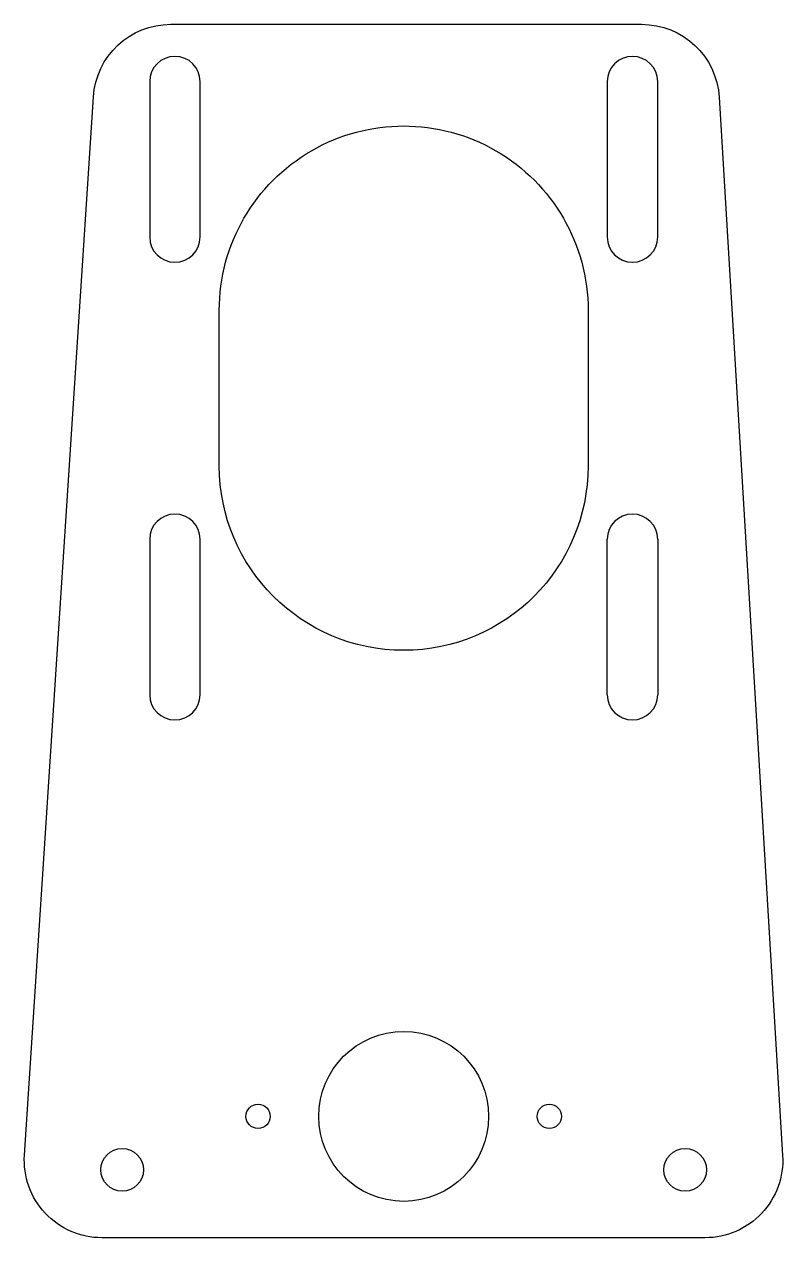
# Model space of a CAD drawing. Header units: millimetres. Extents: x -20 to 58, y -71 to 54.
import ezdxf

# ---------------------------------------------------------------- set-up
doc = ezdxf.new("R2010")
doc.units = ezdxf.units.MM
doc.layers.get('0').update_dxf_attribs({"linetype": 'CONTINUOUS'})

msp = doc.modelspace()

# ---------------------------------------------------------------- linework, layer by layer
for p, q in [((39.79, -14.68), (39.79, 1.32)), ((44.99, 1.32), (44.99, -14.68))]:
    msp.add_line(p, q)
for points in [[(57.86, -62.13, -0.431871), (49.87, -70.61), (-12.27, -70.61, -0.433403), (-20.25, -62.09), (-13.15, 46.88, -0.395281), (-5.17, 54.36), (43.33, 54.36, -0.396774), (51.32, 46.84)], [(-7.35, 48.46), (-7.35, 32.46, 1), (-2.15, 32.46), (-2.15, 48.46, 1)], [(44.99, 32.46), (44.99, 48.46, 1), (39.79, 48.46), (39.79, 32.46, 1)], [(37.82, 8.89, -1), (-0.18, 8.89), (-0.18, 24.89, -1.000001), (37.82, 24.89)], [(-2.15, -14.68), (-2.15, 1.32, 1), (-7.35, 1.32), (-7.35, -14.68, 1)]]:
    msp.add_lwpolyline(points, format="xyb", close=True)
for centre, radius in [((18.82, -58.11), 8.75), ((3.82, -58.11), 1.25), ((33.82, -58.11), 1.25), ((-10.18, -63.61), 2.2), ((47.82, -63.61), 2.2)]:
    msp.add_circle(centre, radius)
for centre, start, end in [((42.39, 1.32), 0, 180), ((42.39, -14.68), 180, 360)]:
    msp.add_arc(centre, 2.6, start, end)

doc.saveas('drawing.dxf')
